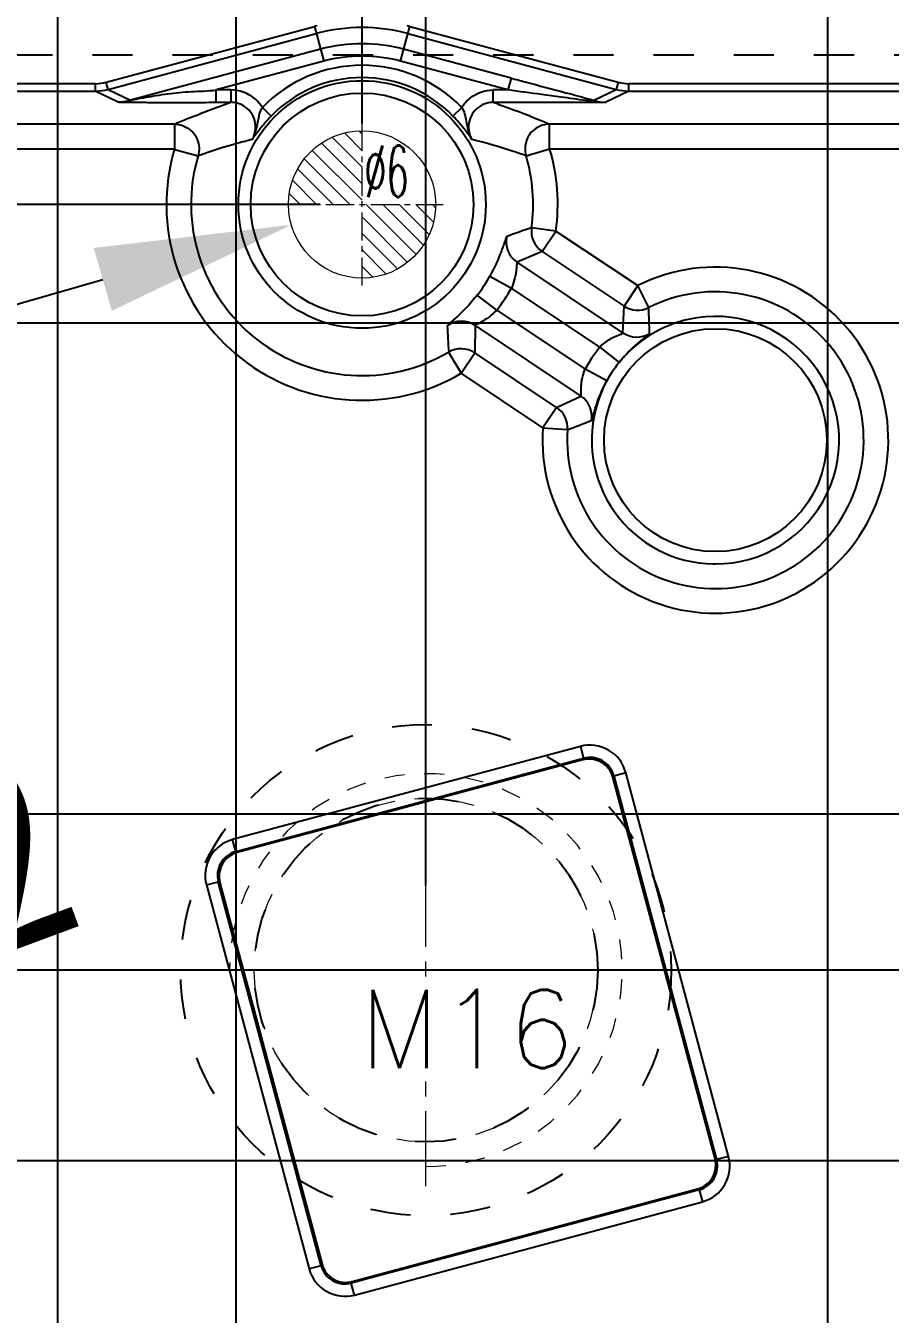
# Model space of a CAD drawing. Header units: millimetres. Extents: x -1265 to 1982, y -12197 to 1934.
# Drawn here: x -87.2 to -52, y -3891.1 to -3838.6 of the extents above; entities that cross this region are included whole.
import ezdxf
from ezdxf.enums import TextEntityAlignment as Align

# ---------------------------------------------------------------- set-up
doc = ezdxf.new("R2010")
doc.units = ezdxf.units.MM
doc.header["$LTSCALE"] = 16.335
doc.header["$PDMODE"] = 3
doc.header["$PDSIZE"] = 0.3125
doc.linetypes.add('CENTER', pattern=[0.6, 0.375, -0.075, 0.075, -0.075])
doc.linetypes.add('HIDDEN', pattern=[0.2, 0.1, -0.1])
doc.layers.get('0').update_dxf_attribs({"linetype": 'CONTINUOUS'})
doc.layers.get('Defpoints').update_dxf_attribs({"linetype": 'CONTINUOUS'})
doc.layers.add('DEFAULT_2', color=8, linetype='HIDDEN')
doc.layers.add('DIM', color=3, linetype='CONTINUOUS')
doc.layers.add('epin', color=13, linetype='CONTINUOUS', lineweight=9)
doc.layers.add('screw', color=33, linetype='CONTINUOUS', lineweight=13)
doc.styles.get("Standard").update_dxf_attribs({"font": 'txt', "width": 0.8})
doc.styles.add('TXT', font='txt.shx', dxfattribs={"bigfont": 'gbcbig.shx'})
doc.styles.add('TXT05', font='txt.shx', dxfattribs={"width": 0.5, "bigfont": 'gbcbig.shx'})
doc.dimstyles.new('11', dxfattribs={"dimtxt": 8, "dimasz": 8, "dimexe": 0, "dimexo": 0, "dimgap": 0, "dimtad": 0, "dimdsep": 46, "dimtxsty": 'Standard', "dimcen": 0, "dimclrd": 4, "dimclre": 4, "dimclrt": 6, "dimazin": 0, "dimtp": 0.01, "dimtm": 0.01, "dimtfac": 1, "dimtofl": 0, "dimtmove": 0, "dimatfit": 3, "dimfxl": 0, "dimtolj": 1, "dimarcsym": 0})

# ---------------------------------------------------------------- blocks, each defined once
blk = doc.blocks.new('screw_m16_g')
at = {"layer": 'screw', "color": 1, "linetype": 'CENTER', "ltscale": 0.4975818794000612}
for p, q in [((0, -8.799999999999955), (0, 8.799999999999955)), ((-8.800000000000182, 0), (8.800000000000182, 0))]:
    blk.add_line(p, q, dxfattribs=at)
at = {"layer": 'screw', "color": 33, "linetype": 'HIDDEN', "ltscale": 0.4975818794000612}
blk.add_circle((0, 0), 7, dxfattribs=at)
at = {"layer": 'screw', "color": 92, "linetype": 'HIDDEN', "ltscale": 0.4975818794000612}
blk.add_arc((0, 0), 8, 270, 180, dxfattribs=at)
at = {"layer": 'screw', "color": 6, "style": 'TXT'}
blk.add_text('M16', height=3.2, dxfattribs=at).set_placement((-2.7199999999998, -4))
blk = doc.blocks.new('*D666')
at = {"color": 4, "lineweight": -2}
blk.add_line((-101.2459902159976, -3877.026419985094), (-108.7485627534725, -3879.803361705751), dxfattribs=at)
at = {"color": 4}
blk.add_solid([(-109.2113863735822, -3878.552932949505), (-108.285739133363, -3881.053790461997), (-116.2511352909471, -3882.580303426409)], dxfattribs=at)
at = {"layer": 'Defpoints', "color": 0}
for p in [(-116.2511352909471, -3882.580303426409), (-127.5049940971592, -3886.745716007396)]:
    blk.add_point(p, dxfattribs=at)
at = {"color": 6, "insert": (-94.2435891810212, -3874.43460771248), "char_height": 8, "attachment_point": 5, "rotation": 20.311122687241348}
blk.add_mtext('\\A1;∅12', dxfattribs=at)
blk = doc.blocks.new('epin_ejp_6')
at = {"layer": 'epin'}
h = blk.add_hatch(dxfattribs=at)
h.set_pattern_fill('_ANSI31', color=123, scale=0.15, angle=90, style=0)
h.set_pattern_definition([(135, (-2898.027230292551, 822.1721673817476), (-0.3367596045400932, -0.3367596045400932), [])])
h.paths.add_polyline_path([(0, 3, 0.4142135623730951), (-3, 0), (0, 1.13686837721616e-13)])
h.paths.add_polyline_path([(3, 0), (0, 1.13686837721616e-13), (0, -3, 0.4142135623730951)])
at = {"layer": 'epin', "color": 1, "linetype": 'CENTER', "ltscale": 0.1865932047750229}
for p, q in [((0, -3.299999999999955), (0, 3.299999999999955)), ((-3.300000000000182, 0), (3.300000000000182, 0))]:
    blk.add_line(p, q, dxfattribs=at)
at = {"layer": 'epin'}
blk.add_circle((0, 0), 3, dxfattribs=at)
at = {"layer": 'epin', "color": 6, "style": 'TXT05', "width": 0.5}
blk.add_text('%%c6', height=2.1, dxfattribs=at).set_placement((0.9949999999998909, 1.349999999999909), align=Align.MIDDLE)
blk = doc.blocks.new('09')
at = {"layer": 'epin'}
blk.add_blockref('epin_ejp_6', (-142.6032263449879, 2231.822773152597), dxfattribs=at)
blk = doc.blocks.new('*D675')
at = {"color": 4, "lineweight": -2}
blk.add_line((-91.78594872944291, -3851.184407972792), (-84.09977704738412, -3848.965677508333), dxfattribs=at)
at = {"color": 4}
blk.add_solid([(-84.46956545812736, -3847.684648894657), (-83.729988636641, -3850.24670612201), (-76.41360536532534, -3846.746947043874)], dxfattribs=at)
at = {"layer": 'Defpoints', "color": 0}
for p in [(-70.6489766037812, -3845.08289919553), (-76.41360536532534, -3846.746947043874)]:
    blk.add_point(p, dxfattribs=at)
at = {"color": 6, "insert": (-96.91006318414861, -3852.663561615764), "char_height": 8, "attachment_point": 5, "rotation": 16.101589554760974}
blk.add_mtext('\\A1;∅6', dxfattribs=at)
blk = doc.blocks.new('*D801')
at = {"layer": 'Defpoints', "color": 0}
for p in [(-140.2035707275354, -3884.866517514502), (16.34467641374681, -3884.866517514502), (69.32443530597135, -4030.591517514473)]:
    blk.add_point(p, dxfattribs=at)
at = {"layer": 'DIM', "color": 4, "lineweight": -2}
blk.add_line((16.34467641374681, -3884.866517514502), (-140.2035707275354, -3884.866517514502), dxfattribs=at)
at = {"layer": 'DIM', "color": 6, "insert": (-147.6702373942021, -3884.866517514502), "char_height": 4, "attachment_point": 5}
blk.add_mtext('\\A1;145.73', dxfattribs=at)
blk = doc.blocks.new('*D802')
at = {"layer": 'Defpoints', "color": 0}
for p in [(-140.2035707275354, -3879.866517514502), (-121.8780646940532, -3884.663009716902), (69.32443530597135, -4030.591517514473)]:
    blk.add_point(p, dxfattribs=at)
at = {"layer": 'DIM', "color": 4, "lineweight": -2}
for p, q in [((-136.2035707275354, -3879.866517514502), (-140.2035707275354, -3879.866517514502)), ((-132.2035707275354, -3884.663009716902), (-136.2035707275354, -3879.866517514502)), ((-121.8780646940532, -3884.663009716902), (-132.2035707275354, -3884.663009716902))]:
    blk.add_line(p, q, dxfattribs=at)
at = {"layer": 'DIM', "color": 6, "insert": (-147.6702373942021, -3879.866517514502), "char_height": 4, "attachment_point": 5}
blk.add_mtext('\\A1;145.93', dxfattribs=at)
blk = doc.blocks.new('*D803')
at = {"layer": 'Defpoints', "color": 0}
for p in [(-140.2035707275354, -3874.866517514502), (65.38143289409345, -3877.099017514503), (69.32443530597135, -4030.591517514473)]:
    blk.add_point(p, dxfattribs=at)
at = {"layer": 'DIM', "color": 4, "lineweight": -2}
for p, q in [((-136.2035707275354, -3874.866517514502), (-140.2035707275354, -3874.866517514502)), ((-132.2035707275354, -3877.099017514503), (-136.2035707275354, -3874.866517514502)), ((65.38143289409345, -3877.099017514503), (-132.2035707275354, -3877.099017514503))]:
    blk.add_line(p, q, dxfattribs=at)
at = {"layer": 'DIM', "color": 6, "insert": (-147.6702373942021, -3874.866517514502), "char_height": 4, "attachment_point": 5}
blk.add_mtext('\\A1;153.49', dxfattribs=at)
blk = doc.blocks.new('*D804')
at = {"layer": 'Defpoints', "color": 0}
for p in [(-140.2035707275354, -3869.866517514502), (-49.92806463956532, -3870.746517514542), (69.32443530597135, -4030.591517514473)]:
    blk.add_point(p, dxfattribs=at)
at = {"layer": 'DIM', "color": 4, "lineweight": -2}
for p, q in [((-136.2035707275354, -3869.866517514502), (-140.2035707275354, -3869.866517514502)), ((-132.2035707275354, -3870.746517514542), (-136.2035707275354, -3869.866517514502)), ((-49.92806463956532, -3870.746517514542), (-132.2035707275354, -3870.746517514542))]:
    blk.add_line(p, q, dxfattribs=at)
at = {"layer": 'DIM', "color": 6, "insert": (-147.6702373942021, -3869.866517514502), "char_height": 4, "attachment_point": 5}
blk.add_mtext('\\A1;159.85', dxfattribs=at)
blk = doc.blocks.new('*D805')
at = {"layer": 'Defpoints', "color": 0}
for p in [(-140.2035707275354, -3864.866517514502), (-110.9280646395653, -3869.099036059859), (69.32443530597135, -4030.591517514473)]:
    blk.add_point(p, dxfattribs=at)
at = {"layer": 'DIM', "color": 4, "lineweight": -2}
for p, q in [((-136.2035707275354, -3864.866517514502), (-140.2035707275354, -3864.866517514502)), ((-132.2035707275354, -3869.099036059859), (-136.2035707275354, -3864.866517514502)), ((-110.9280646395653, -3869.099036059859), (-132.2035707275354, -3869.099036059859))]:
    blk.add_line(p, q, dxfattribs=at)
at = {"layer": 'DIM', "color": 6, "insert": (-147.1369040608687, -3864.866517514502), "char_height": 4, "attachment_point": 5}
blk.add_mtext('\\A1;161.49', dxfattribs=at)
blk = doc.blocks.new('*D806')
at = {"layer": 'Defpoints', "color": 0}
for p in [(-140.2035707275354, -3850.746517514542), (21.12443530596164, -3850.746517514542), (69.32443530597135, -4030.591517514473)]:
    blk.add_point(p, dxfattribs=at)
at = {"layer": 'DIM', "color": 4, "lineweight": -2}
blk.add_line((21.12443530596164, -3850.746517514542), (-140.2035707275354, -3850.746517514542), dxfattribs=at)
at = {"layer": 'DIM', "color": 6, "insert": (-147.6702373942021, -3850.746517514542), "char_height": 4, "attachment_point": 5}
blk.add_mtext('\\A1;179.85', dxfattribs=at)
blk = doc.blocks.new('*D807')
at = {"layer": 'Defpoints', "color": 0}
for p in [(-140.2035707275354, -3845.746517514542), (-75.25234530803573, -3845.914923119702), (69.32443530597135, -4030.591517514473)]:
    blk.add_point(p, dxfattribs=at)
at = {"layer": 'DIM', "color": 4, "lineweight": -2}
for p, q in [((-136.2035707275354, -3845.746517514542), (-140.2035707275354, -3845.746517514542)), ((-132.2035707275354, -3845.914923119702), (-136.2035707275354, -3845.746517514542)), ((-75.25234530803573, -3845.914923119702), (-132.2035707275354, -3845.914923119702))]:
    blk.add_line(p, q, dxfattribs=at)
at = {"layer": 'DIM', "color": 6, "insert": (-147.6702373942021, -3845.746517514542), "char_height": 4, "attachment_point": 5}
blk.add_mtext('\\A1;184.68', dxfattribs=at)
blk = doc.blocks.new('*D816')
at = {"layer": 'Defpoints', "color": 0}
for p in [(-54.5430646940532, -3828.483715444941), (-54.5430646940532, -3927.614497804258), (69.32443530597135, -4030.591517514473)]:
    blk.add_point(p, dxfattribs=at)
at = {"layer": 'DIM', "color": 4, "lineweight": -2}
blk.add_line((-54.5430646940532, -3927.614497804258), (-54.5430646940532, -3828.483715444941), dxfattribs=at)
at = {"layer": 'DIM', "color": 6, "insert": (-54.54306469405258, -3821.017048778275), "char_height": 4, "attachment_point": 5, "rotation": 90}
blk.add_mtext('\\A1;123.87', dxfattribs=at)
blk = doc.blocks.new('*D817')
at = {"layer": 'Defpoints', "color": 0}
for p in [(-70.9280646940532, -3828.483715444941), (-70.9280646940532, -3873.646259061453), (69.32443530597135, -4030.591517514473)]:
    blk.add_point(p, dxfattribs=at)
at = {"layer": 'DIM', "color": 4, "lineweight": -2}
blk.add_line((-70.9280646940532, -3873.646259061453), (-70.9280646940532, -3828.483715444941), dxfattribs=at)
at = {"layer": 'DIM', "color": 6, "insert": (-70.92806469405258, -3821.283715444942), "char_height": 4, "attachment_point": 5, "rotation": 90}
blk.add_mtext('\\A1;140.25', dxfattribs=at)
blk = doc.blocks.new('*D818')
at = {"layer": 'Defpoints', "color": 0}
for p in [(-75.9280646940532, -3828.483715444941), (-73.53129098455321, -3842.614923119702), (69.32443530597135, -4030.591517514473)]:
    blk.add_point(p, dxfattribs=at)
at = {"layer": 'DIM', "color": 4, "lineweight": -2}
for p, q in [((-75.9280646940532, -3832.483715444941), (-75.9280646940532, -3828.483715444941)), ((-73.53129098455321, -3836.483715444941), (-75.9280646940532, -3832.483715444941)), ((-73.53129098455321, -3842.614923119702), (-73.53129098455321, -3836.483715444941))]:
    blk.add_line(p, q, dxfattribs=at)
at = {"layer": 'DIM', "color": 6, "insert": (-75.92806469405258, -3821.017048778275), "char_height": 4, "attachment_point": 5, "rotation": 90}
blk.add_mtext('\\A1;142.86', dxfattribs=at)
blk = doc.blocks.new('*D819')
at = {"layer": 'Defpoints', "color": 0}
for p in [(-80.9280646940532, -3828.483715444941), (-78.66306469405322, -4026.320267514502), (69.32443530597135, -4030.591517514473)]:
    blk.add_point(p, dxfattribs=at)
at = {"layer": 'DIM', "color": 4, "lineweight": -2}
for p, q in [((-80.9280646940532, -3832.483715444941), (-80.9280646940532, -3828.483715444941)), ((-78.66306469405318, -3836.483715444941), (-80.9280646940532, -3832.483715444941)), ((-78.66306469405322, -4026.320267514502), (-78.66306469405318, -3836.483715444941))]:
    blk.add_line(p, q, dxfattribs=at)
at = {"layer": 'DIM', "color": 6, "insert": (-80.92806469405258, -3821.017048778275), "char_height": 4, "attachment_point": 5, "rotation": 90}
blk.add_mtext('\\A1;147.99', dxfattribs=at)
blk = doc.blocks.new('*D820')
at = {"layer": 'Defpoints', "color": 0}
for p in [(-97.58009372802917, -3828.799823757268), (-93.92806463956532, -4010.108108161006), (69.32443530597135, -4030.591517514473)]:
    blk.add_point(p, dxfattribs=at)
at = {"layer": 'DIM', "color": 4, "lineweight": -2}
for p, q in [((-97.58009372802917, -3832.799823757268), (-97.58009372802917, -3828.799823757268)), ((-93.92806463956528, -3836.799823757268), (-97.58009372802917, -3832.799823757268)), ((-93.92806463956532, -4010.108108161006), (-93.92806463956528, -3836.799823757268))]:
    blk.add_line(p, q, dxfattribs=at)
at = {"layer": 'DIM', "color": 6, "insert": (-97.58009372802854, -3821.333157090602), "char_height": 4, "attachment_point": 5, "rotation": 90}
blk.add_mtext('\\A1;163.25', dxfattribs=at)
blk = doc.blocks.new('*D821')
at = {"layer": 'Defpoints', "color": 0}
for p in [(-85.9280646940532, -3828.483715444941), (-85.9280646940532, -3989.493549696701), (69.32443530597135, -4030.591517514473)]:
    blk.add_point(p, dxfattribs=at)
at = {"layer": 'DIM', "color": 4, "lineweight": -2}
blk.add_line((-85.9280646940532, -3989.493549696701), (-85.9280646940532, -3828.483715444941), dxfattribs=at)
at = {"layer": 'DIM', "color": 6, "insert": (-85.92806469405258, -3821.017048778275), "char_height": 4, "attachment_point": 5, "rotation": 90}
blk.add_mtext('\\A1;155.25', dxfattribs=at)
blk = doc.blocks.new('*D822')
at = {"layer": 'Defpoints', "color": 0}
for p in [(-115.7400048813579, -3828.471217531514), (-112.8330646940532, -4023.099036059859), (69.32443530597135, -4030.591517514473)]:
    blk.add_point(p, dxfattribs=at)
at = {"layer": 'DIM', "color": 4, "lineweight": -2}
for p, q in [((-115.7400048813579, -3832.471217531514), (-115.7400048813579, -3828.471217531514)), ((-112.8330646940532, -3836.471217531514), (-115.7400048813579, -3832.471217531514)), ((-112.8330646940532, -4023.099036059859), (-112.8330646940532, -3836.471217531514))]:
    blk.add_line(p, q, dxfattribs=at)
at = {"layer": 'DIM', "color": 6, "insert": (-115.7400048813573, -3821.537884198181), "char_height": 4, "attachment_point": 5, "rotation": 90}
blk.add_mtext('\\A1;182.16', dxfattribs=at)
blk = doc.blocks.new('*D823')
at = {"layer": 'Defpoints', "color": 0}
for p in [(-104.7930646940532, -3828.483715444941), (-104.7930646940532, -3942.687765781309), (69.32443530597135, -4030.591517514473)]:
    blk.add_point(p, dxfattribs=at)
at = {"layer": 'DIM', "color": 4, "lineweight": -2}
blk.add_line((-104.7930646940532, -3942.687765781309), (-104.7930646940532, -3828.483715444941), dxfattribs=at)
at = {"layer": 'DIM', "color": 6, "insert": (-104.7930646940526, -3821.550382111608), "char_height": 4, "attachment_point": 5, "rotation": 90}
blk.add_mtext('\\A1;174.12', dxfattribs=at)
blk = doc.blocks.new('*D824')
at = {"layer": 'Defpoints', "color": 0}
for p in [(-132.6501339203824, -3828.316640828249), (-124.9280646395653, -3937.510286059859), (69.32443530597135, -4030.591517514473)]:
    blk.add_point(p, dxfattribs=at)
at = {"layer": 'DIM', "color": 4, "lineweight": -2}
for p, q in [((-132.6501339203824, -3832.316640828249), (-132.6501339203824, -3828.316640828249)), ((-124.9280646395653, -3836.316640828249), (-132.6501339203824, -3832.316640828249)), ((-124.9280646395653, -3937.510286059859), (-124.9280646395653, -3836.316640828249))]:
    blk.add_line(p, q, dxfattribs=at)
at = {"layer": 'DIM', "color": 6, "insert": (-132.6501339203817, -3820.849974161582), "char_height": 4, "attachment_point": 5, "rotation": 90}
blk.add_mtext('\\A1;194.25', dxfattribs=at)
blk = doc.blocks.new('*D825')
at = {"layer": 'Defpoints', "color": 0}
for p in [(-91.92806463956532, -3828.483715444941), (-91.92806463956532, -3927.305462103951), (69.32443530597135, -4030.591517514473)]:
    blk.add_point(p, dxfattribs=at)
at = {"layer": 'DIM', "color": 4, "lineweight": -2}
blk.add_line((-91.92806463956532, -3927.305462103951), (-91.92806463956532, -3828.483715444941), dxfattribs=at)
at = {"layer": 'DIM', "color": 6, "insert": (-91.9280646395647, -3821.550382111608), "char_height": 4, "attachment_point": 5, "rotation": 90}
blk.add_mtext('\\A1;161.25', dxfattribs=at)
blk = doc.blocks.new('*D826')
at = {"layer": 'Defpoints', "color": 0}
for p in [(-121.8780646940384, -3828.483715444941), (-121.8780646940384, -3898.950509716937), (69.32443530597135, -4030.591517514473)]:
    blk.add_point(p, dxfattribs=at)
at = {"layer": 'DIM', "color": 4, "lineweight": -2}
blk.add_line((-121.8780646940384, -3898.950509716937), (-121.8780646940384, -3828.483715444941), dxfattribs=at)
at = {"layer": 'DIM', "color": 6, "insert": (-121.8780646940378, -3823.150382111608), "char_height": 4, "attachment_point": 5, "rotation": 90}
blk.add_mtext('\\A1;191.2', dxfattribs=at)
blk = doc.blocks.new('*D827')
at = {"layer": 'Defpoints', "color": 0}
for p in [(-126.8780646940384, -3828.483715444941), (-122.9280646395653, -3987.699036059859), (69.32443530597135, -4030.591517514473)]:
    blk.add_point(p, dxfattribs=at)
at = {"layer": 'DIM', "color": 4, "lineweight": -2}
for p, q in [((-126.8780646940384, -3832.483715444941), (-126.8780646940384, -3828.483715444941)), ((-122.9280646395653, -3836.483715444941), (-126.8780646940384, -3832.483715444941)), ((-122.9280646395653, -3987.699036059859), (-122.9280646395653, -3836.483715444941))]:
    blk.add_line(p, q, dxfattribs=at)
at = {"layer": 'DIM', "color": 6, "insert": (-126.8780646940378, -3821.017048778275), "char_height": 4, "attachment_point": 5, "rotation": 90}
blk.add_mtext('\\A1;192.25', dxfattribs=at)
blk = doc.blocks.new('*D828')
at = {"layer": 'Defpoints', "color": 0}
for p in [(-110.9280646395653, -3828.483715444941), (-110.9280646395653, -3864.699036059859), (69.32443530597135, -4030.591517514473)]:
    blk.add_point(p, dxfattribs=at)
at = {"layer": 'DIM', "color": 4, "lineweight": -2}
blk.add_line((-110.9280646395653, -3864.699036059859), (-110.9280646395653, -3828.483715444941), dxfattribs=at)
at = {"layer": 'DIM', "color": 6, "insert": (-110.9280646395647, -3821.283715444942), "char_height": 4, "attachment_point": 5, "rotation": 90}
blk.add_mtext('\\A1;180.25', dxfattribs=at)

msp = doc.modelspace()

# ---------------------------------------------------------------- linework, layer by layer
at = {"color": 7, "linetype": 'Continuous'}
for p, q in [((-83.9620696576532, -3840.937180072202), (-75.4744564272532, -3838.662930961402)), ((-75.4744564269532, -3838.662930961302), (-75.0953308952532, -3840.077846707902)), ((-71.9672510738532, -3840.077846707902), (-71.58812554225321, -3838.662930961302)), ((-71.5881255428532, -3838.662930961102), (-63.1005057085532, -3840.937181841402)), ((-83.88405986145321, -3841.228306217502), (-75.3964492250532, -3838.954057801802)), ((-71.6661327440532, -3838.954057801802), (-63.17852210765321, -3841.228306217502)), ((-75.2253428982532, -3839.592635307002), (-82.9743903799532, -3841.668986321802)), ((-67.4542515268532, -3840.767053279802), (-71.8372390708532, -3839.592635307002)), ((-75.0953308952532, -3840.077846707902), (-79.4783183515532, -3841.252264657202)), ((-67.5842635861532, -3841.252264665602), (-71.9672510737532, -3840.077846707902)), ((-67.4542515080532, -3840.767053285002), (-67.5842635110532, -3841.252264685802)), ((-94.04373494225321, -3841.296894298102), (-84.40464495385321, -3841.296894298102)), ((-84.40465413935321, -3840.995440218002), (-94.0437328719532, -3840.995440218002)), ((-84.40464495385321, -3840.995440218002), (-84.40464495385321, -3841.296894298102)), ((-83.4944383920532, -3841.737834585502), (-84.40464495385321, -3841.296894298102)), ((-83.88405986145321, -3841.228306217502), (-83.9620670632532, -3840.937179377002)), ((-83.88405986145321, -3841.228306217502), (-82.9743903799532, -3841.668986321802)), ((-79.47831843345321, -3841.754688147502), (-79.47831843345321, -3841.252264657202)), ((-78.8745571435532, -3841.252264657202), (-79.4783183515532, -3841.252264657202)), ((-78.8742932351532, -3841.252264657202), (-78.8742932351532, -3841.754688147502)), ((-68.1882888337532, -3841.754688147202), (-68.1882888337532, -3841.252264680702)), ((-67.5842635861532, -3841.252264665602), (-68.18799792675321, -3841.252264665602)), ((-64.1091980291532, -3841.679162677502), (-63.17852210765321, -3841.228306217502)), ((-62.6579370152532, -3841.296894298102), (-63.60293337265321, -3841.754688147202)), ((-63.1005149058532, -3840.937179377002), (-63.17852210765321, -3841.228306217502)), ((-62.6579370152532, -3841.296894298102), (-62.6579370152532, -3840.995440218002)), ((-62.6579370152532, -3841.296894298102), (-37.17689136825319, -3841.296894298102)), ((-37.1771146157532, -3840.995440218002), (-62.6579346729532, -3840.995440218002)), ((-79.4783185972532, -3841.754688147702), (-78.8775961278532, -3841.754688147702)), ((-68.18505240015321, -3841.754688147202), (-63.60293337265321, -3841.754688147202)), ((-64.2392096578532, -3841.708319207202), (-64.4144034573532, -3841.683578154602)), ((-77.2340493964532, -3842.312552635402), (-77.5940000059532, -3841.962360884502)), ((-69.46858200935321, -3841.962360837002), (-69.82853261475321, -3842.312552592202)), ((-81.1732981666532, -3842.639281330502), (-93.48770002755319, -3842.639281330502)), ((-81.17605799795321, -3842.639281330502), (-81.17605799795321, -3843.644128264002)), ((-39.19072756335321, -3842.639281330302), (-65.8895605509532, -3842.639281330302)), ((-65.88652405705321, -3843.644128264002), (-65.88652405705321, -3842.639281330302)), ((-93.4877000154532, -3843.644128262402), (-81.1760579074532, -3843.644128262402)), ((-81.21783715935321, -3843.661652780402), (-80.2132479205532, -3843.930120529602)), ((-66.8493341325532, -3843.930120523202), (-65.8865240607532, -3843.644128263902)), ((-65.8865240606532, -3843.644128263902), (-39.1907275635532, -3843.644128263902)), ((-65.6300353516532, -3846.996185977402), (-66.6251484518532, -3846.860007778802)), ((-66.18715233005321, -3847.831898446002), (-65.63003521875319, -3846.996185972402)), ((-65.6300353079532, -3846.996185941202), (-62.2970518473532, -3849.218077033002)), ((-66.1871522722532, -3847.831898484502), (-67.2117402873532, -3848.269552602002)), ((-66.1871522722532, -3847.831898484502), (-62.85416897645321, -3850.053789487102)), ((-62.8979764735532, -3851.145268486102), (-67.2117402873532, -3848.269552602002)), ((-68.32141757525321, -3848.830671045402), (-67.4449554798532, -3849.321190168602)), ((-62.29705186625321, -3849.218077012902), (-62.8541689775532, -3850.053789486402)), ((-61.84581130755321, -3850.115393449402), (-62.29705187545321, -3849.218077022602)), ((-68.04597106295321, -3850.222753251202), (-68.8358839734532, -3849.602404632402)), ((-63.84213591195319, -3851.722964106202), (-67.4449554837532, -3849.321190175702)), ((-68.04597106295321, -3850.222753251202), (-64.4431514911532, -3852.624527181802)), ((-62.8979764735532, -3851.145268486102), (-62.85416897645321, -3850.053789487102)), ((-68.9269900895532, -3850.842540625302), (-68.9368609787532, -3851.956643032802)), ((-68.9269900895532, -3850.842540625302), (-64.61322627575319, -3853.718256509402)), ((-63.84213591195319, -3851.722964106202), (-63.05920983495321, -3852.353084537402)), ((-70.0024521101532, -3851.926186348502), (-69.4939780656532, -3852.792355484302)), ((-69.4939780874532, -3852.792355508402), (-68.9368609760532, -3851.956643034602)), ((-65.6038775909532, -3854.178534096702), (-68.9368609787532, -3851.956643032802)), ((-66.1609946900532, -3855.014246570802), (-69.49397813655321, -3852.792355456102)), ((-63.5603569244532, -3853.104838282102), (-64.4431514961532, -3852.624527190902)), ((-65.6038775909532, -3854.178534096702), (-64.61322627575319, -3853.718256509402)), ((-65.6038775861532, -3854.178534100002), (-66.16099469765321, -3855.014246573702)), ((-66.1609946861532, -3855.014246572102), (-65.15914564545321, -3855.085613890702)), ((-64.6312399956532, -3867.986348464802), (-78.8112592281532, -3871.785873166802)), ((-64.6312412550532, -3867.986348802202), (-64.50126391185321, -3868.471430851002)), ((-78.6812823903532, -3872.270955350902), (-64.50126391185321, -3868.471430851002)), ((-64.5389603410532, -3868.536665693602), (-78.6160197726532, -3872.308602400102)), ((-64.53892121265321, -3868.536655209102), (-64.50126391185321, -3868.471430851002)), ((-63.30880242875321, -3869.246864620102), (-63.27114512805321, -3869.181640262002)), ((-63.2711451279532, -3869.181640262102), (-62.78606307925321, -3869.051662918902)), ((-63.27114512805321, -3869.181640262002), (-59.08145091755321, -3884.817791923602)), ((-58.59636853135321, -3884.687815839802), (-62.78606294385321, -3869.051663424202)), ((-59.1466857601532, -3884.780095494402), (-63.30879194015321, -3869.246903764302)), ((-78.6812823901532, -3872.270955350902), (-78.81125973345321, -3871.785873302202)), ((-78.6160580322532, -3872.308612651702), (-78.6812823903532, -3872.270955350902)), ((-79.8765741875532, -3873.631050218602), (-75.6868797750532, -3889.267202634202)), ((-79.8765738500532, -3873.631051478002), (-79.39149180135321, -3873.501074134802)), ((-75.2017975909532, -3889.137225796402), (-79.39149180135321, -3873.501074134802)), ((-79.3262674432532, -3873.538731435502), (-79.39149180135321, -3873.501074134802)), ((-79.3262571956532, -3873.538769679802), (-75.1641505417532, -3889.071963178602)), ((-59.14667527575321, -3884.780134622802), (-59.08145091755321, -3884.817791923602)), ((-58.5963688688532, -3884.687814580402), (-59.08145091755321, -3884.817791923602)), ((-73.9339832620532, -3889.782200601702), (-59.85692383085321, -3886.010263895302)), ((-59.8568846867532, -3886.010253406702), (-59.79166032855321, -3886.047910707502)), ((-59.79166032855321, -3886.047910707502), (-73.97167880705321, -3889.847435207402)), ((-73.8417027232532, -3890.332517593602), (-59.66168349075321, -3886.532992891602)), ((-59.79166032875321, -3886.047910707502), (-59.6616829855532, -3886.532992756202)), ((-75.2017975909532, -3889.137225796202), (-75.6868796396532, -3889.267203139502)), ((-75.16414029015321, -3889.072001438302), (-75.2017975909532, -3889.137225796402)), ((-73.9340215063532, -3889.782210849302), (-73.97167880705321, -3889.847435207402)), ((-73.8417014638532, -3890.332517256102), (-73.97167880705321, -3889.847435207402))]:
    msp.add_line(p, q, dxfattribs=at)
for centre, radius in [((-73.53129098455321, -3845.914923119702), 5.0419352812), ((-73.53129098455321, -3845.914923119702), 4.5397413907), ((-59.1304320310532, -3855.515072925202), 4.5397413907)]:
    msp.add_circle(centre, radius, dxfattribs=at)
for centre, radius, start, end in [((-73.53129098455321, -3845.914923119702), 7.507814742100001, 104.2003275703989, 105.0000000026944), ((-73.53129098455321, -3845.914923119702), 7.2064180586, 75.00000000000082, 104.9999999999992), ((-73.53129098455321, -3845.914923119702), 7.507814742100001, 75.00000000480273, 75.79967271299871), ((-73.53129098455321, -3845.914923119702), 6.5453139782, 75.00000000000082, 104.9999999999992), ((-73.53129098455321, -3845.914923119702), 5.668187789400001, 44.21307120419394, 135.7868826762165), ((-73.53129098455321, -3845.914923119702), 6.0429861724, 74.99999999929412, 105.000000000107), ((-73.53129098455321, -3845.914923119702), 5.1659938988, 44.21268468858647, 135.7873157069153), ((-84.40461772475321, -3839.285484329502), 1.7099554982, 269.9987798504006, 284.9992726416011), ((-84.40594352055321, -3839.277117754902), 2.0197769606, 270.0368369301001, 284.9743607106931), ((-129.2826727112532, -4075.057167374402), 242.3080025201, 74.44004817270027, 74.66391672880098), ((-62.6566339383532, -3839.277083519902), 2.0198111986, 255.0257666187983, 269.9630357496002), ((-62.65795520085319, -3839.285415561602), 1.7100245907, 255.0012600365049, 270.0006878023996), ((-83.4963367537532, -3839.724969759202), 2.0128657215, 270.0540364566003, 285.0288340270009), ((-99.52981320835319, -4092.185217286302), 252.9509104655, 82.0202546912034, 82.25179666769779), ((-77.6656455588532, -3889.341597900302), 49.552850584, 74.12285676999478, 74.33335031979838), ((-63.5848142620532, -3837.094115506502), 4.6603767236, 261.9280273735012, 267.1315798237003), ((-63.57616646195319, -3839.841524898802), 1.913350488, 253.8787315640984, 269.1984302971007), ((-63.5759372266532, -3836.956216997902), 4.798547088999999, 267.1081156878987, 269.6776573261994), ((-72.57095398665321, -3846.848439362702), 6.5052845598, 135.7922676834137, 139.4966721337838), ((-71.9367460554532, -3847.368388706502), 7.3254964549, 141.3268442786032, 144.4937462417893), ((-72.36532773015321, -3847.025245248002), 6.7764703387, 139.4891899739105, 141.3275991051053), ((-74.5748045240532, -3846.934174517802), 6.6241596764, 36.65371710128196, 40.22889513859959), ((-75.8068454352532, -3847.847224763202), 8.1576453323, 34.13193189978842, 36.63265727781666), ((-72.7567385008532, -3846.790415987402), 6.322300645199999, 144.4416824645217, 146.1677870668933), ((-73.53129098455321, -3845.914923119702), 7.974896275, 163.4565206612196, 300.4145453828987), ((-73.53129098455321, -3845.914923119702), 6.9705084939, 163.454592098478, 300.4145454856049), ((-73.53129098455321, -3845.914923119702), 6.9705084939, 352.2076485120235, 16.54293016501819), ((-73.53129098455321, -3845.914923119702), 7.974896275, 352.2076488649949, 16.54347932611154), ((61.1379768723468, -4210.419611985602), 385.3549026633, 109.3624114744065, 109.5219044006028), ((-65.6262483802532, -3846.997401288502), 1.006600684, 172.1684720328871, 236.0931826433096), ((-66.6531011890532, -3847.433227625102), 1.0057421303, 167.5972944552884, 236.2582050360945), ((-59.1304320310532, -3855.515072925202), 7.0483784189, 175.9253836541101, 116.696810638806), ((-73.53129098455321, -3845.914923119702), 5.9702903537, 321.8561063560794, 330.766087944701), ((-73.53129098455321, -3845.914923119702), 6.9746781348, 321.8561063560794, 330.7660879448852), ((-59.1304320310532, -3855.515072925202), 6.043990637699999, 175.9253836592822, 116.6968106964962), ((-62.2997807053532, -3849.214968806202), 1.0066594788, 236.5386867910022, 296.755925356792), ((-408.8597115548532, -3861.438906592802), 347.197871804, 1.695852294594037, 1.869231499218006), ((-69.48408714215321, -3851.679893587002), 1.0057421298, 56.36398487271227, 125.0249020652876), ((317.0944390006468, -3829.865702402202), 387.7241888857, 183.1034324349012, 183.261963616486), ((-59.1304320310532, -3855.515072925202), 5.0419352812, 270, 102.769009979799), ((-62.34083141145321, -3850.307964943302), 1.0057275731, 236.360179768997, 301.6146493828867), ((-69.49136036965321, -3852.795405620002), 1.0065924251, 56.53157826930306, 120.4550099813994), ((-59.1304320310532, -3855.515072925202), 6.0481602787, 141.1719330111083, 151.4502612897026), ((-59.1304320310532, -3855.515072925202), 5.0431602787, 128.335718181584, 151.4502612897026), ((-58.96112759705321, -3855.576078324902), 5.2202960128, 151.1505772220032, 161.9246115789948), ((-65.1718012903532, -3854.554606797602), 1.0057275761, 351.0075484337041, 56.26204021539908), ((-59.13169783215321, -3855.516823392702), 5.039995519, 161.9633579287955, 269.0466506985001), ((-66.16420098595322, -3855.013401832502), 1.0064751192, 355.8904694738232, 56.13240794048966), ((-183.5531186753532, -3542.845034345102), 333.932602366, 290.7653171085981, 290.9454813286015), ((-59.1303945950532, -3855.600858690602), 4.956149516, 269.0154226350006, 269.9995672201995), ((-64.2411437234532, -3869.441216753402), 1.5063239597, 14.98771423989874, 105.0080045771064), ((-64.27864473115321, -3869.506261941102), 1.0039328165, 14.97171476441059, 105.0282843089042), ((-64.2405200495532, -3869.440228081702), 1.0032722984, 14.93626428480669, 105.0637367649955), ((-78.4217058989532, -3873.240953946302), 1.5063239596, 104.987714239294, 195.0080045764938), ((-78.42269457065319, -3873.240330272502), 1.0032722984, 104.9362642849966, 195.0637367646807), ((-78.3566618245532, -3873.278454311302), 1.0039319075, 104.9717151238019, 195.0282839712817), ((-60.1162820077532, -3885.040411104402), 1.0039328165, 284.971714764305, 15.02828430979793), ((-60.0502481482532, -3885.078535785902), 1.0032722984, 284.9362642853979, 15.06373676511031), ((-60.0512368204532, -3885.077912111702), 1.50632396, 284.9877142504056, 15.00800458231895), ((-74.23242266935321, -3888.878637976702), 1.0032722984, 194.9362642852934, 285.0637367649955), ((-74.1942986305532, -3888.812605230602), 1.0039319075, 194.9717151238778, 285.0282839717948), ((-74.2317989957532, -3888.877649305202), 1.5063239593, 194.9877142335877, 285.0080045753051)]:
    msp.add_arc(centre, radius, start, end, dxfattribs=at)
for points, knots in [([(-67.4542515268532, -3840.767053279802), (-67.26518704435321, -3840.817866884602), (-66.5124437989532, -3841.020208008702), (-65.75986564975321, -3841.223182228302), (-65.19694347055321, -3841.377499039802)], [0, 0, 0, 0, 0.2511644729, 1, 1, 1, 1]), ([(-82.9743903682532, -3841.668986318602), (-82.9484500605532, -3841.666630498202), (-82.8695809417532, -3841.645867485602), (-82.6606944011532, -3841.608419353502), (-82.3344758338532, -3841.544190604302), (-81.90925712645321, -3841.473027195202), (-81.2943847875532, -3841.383080937402), (-80.4813661146532, -3841.300941332502), (-79.8166668259532, -3841.296023859402), (-79.4783184037532, -3841.252264674502)], [0, 0, 0, 0, 0.0221682873, 0.0690359521, 0.1808122153, 0.3049895668, 0.435968917, 0.7096380785999999, 1, 1, 1, 1]), ([(-83.4944383920532, -3841.737834585502), (-83.4882954117532, -3841.740810485902), (-83.4642867541532, -3841.739340868102), (-83.41883595265321, -3841.743876091702), (-83.3492918854532, -3841.744591633402), (-83.2247202806532, -3841.747822755402), (-83.0412981888532, -3841.749919941602), (-82.8002611842532, -3841.752298564602), (-82.54073150645321, -3841.753979938402), (-82.1784488438532, -3841.755739275502), (-81.7163337957532, -3841.756958779702), (-81.1574221357532, -3841.757284225702), (-80.4106645822532, -3841.756599609602), (-79.85100245275319, -3841.754688197702), (-79.4783185972532, -3841.754688147702)], [0, 0, 0, 0, 0.0050984563, 0.017076024, 0.0347044224, 0.05671308360000001, 0.1103156587, 0.1716132123, 0.2367999137, 0.304159215, 0.4422216368, 0.5819679732999999, 0.7216298156000001, 1, 1, 1, 1]), ([(-81.1732981666532, -3842.639281330502), (-80.9968254297532, -3842.563847061002), (-80.23940538145321, -3842.249119496102), (-79.4704348506532, -3841.962621976902), (-78.8775961278532, -3841.754688147702)], [0, 0, 0, 0, 0.2340003346, 1, 1, 1, 1]), ([(-78.0081010948532, -3843.269783758902), (-77.8768017949532, -3843.047787220502), (-77.82069991425321, -3842.611506220102), (-78.0515723180532, -3842.134687853202), (-78.2568311740532, -3841.959537289702), (-78.3702415681532, -3841.893788840102)], [0, 0, 0, 0, 0.4967794709, 0.7475048551000001, 1, 1, 1, 1]), ([(-68.69147724035321, -3841.893286382102), (-68.8050428245532, -3841.958982099302), (-69.0106157278532, -3842.134116631402), (-69.2419514431532, -3842.611196799402), (-69.1858031541532, -3843.047911025702), (-69.0543313195532, -3843.270036610802)], [0, 0, 0, 0, 0.2525032001, 0.5032303003999999, 1, 1, 1, 1]), ([(-68.18505240015321, -3841.754688147202), (-67.9790715977532, -3841.826916779302), (-67.2070921828532, -3842.103643896002), (-66.4428977866532, -3842.402635819102), (-65.8895605509532, -3842.639281330302)], [0, 0, 0, 0, 0.2661615349, 1, 1, 1, 1]), ([(-64.2843909793532, -3841.629680569602), (-64.2941904741532, -3841.627653491002), (-64.3432570784532, -3841.627271070002), (-64.3866839186532, -3841.657580017002), (-64.4144025974532, -3841.683578603302)], [0, 0, 0, 0, 0.2084336492, 1, 1, 1, 1]), ([(-64.1091970142532, -3841.679162986602), (-64.1408172642532, -3841.672171472002), (-64.1889235443532, -3841.680642422802), (-64.2284885979532, -3841.701678906602), (-64.2392086710532, -3841.708319502302)], [0, 0, 0, 0, 0.7197368097, 1, 1, 1, 1]), ([(-78.0082087240532, -3843.269965439702), (-77.8715695360532, -3843.045311114802), (-77.78663356345321, -3842.586030795002), (-77.69640425425321, -3842.127403968202), (-77.5939723864532, -3841.962307592602)], [0, 0, 0, 0, 0.5750742427000001, 1, 1, 1, 1]), ([(-69.51745457145321, -3842.656008687002), (-69.5411255222532, -3842.628032862602), (-69.64185816275321, -3842.510914844502), (-69.7462950582532, -3842.396942812002), (-69.82853259605321, -3842.312552611502)], [0, 0, 0, 0, 0.2372246253, 1, 1, 1, 1]), ([(-69.4686050652532, -3841.962315451802), (-69.3661762447532, -3842.127412777602), (-69.27594902585321, -3842.586036127002), (-69.19100944055322, -3843.045312114302), (-69.0543731000532, -3843.269965794202)], [0, 0, 0, 0, 0.4249266396, 1, 1, 1, 1]), ([(-81.1759941199532, -3842.639282239402), (-81.1038261661532, -3842.639291014102), (-80.7999045761532, -3842.678985751202), (-80.51107213165321, -3842.856355507802), (-80.3715248340532, -3843.043446540202)], [0, 0, 0, 0, 0.2361748879, 1, 1, 1, 1]), ([(-65.8865240523532, -3842.639282466402), (-65.9586893479532, -3842.639280508902), (-66.26261594495321, -3842.678947159602), (-66.5514514005532, -3842.856308713102), (-66.6910147478532, -3843.043389616702)], [0, 0, 0, 0, 0.2361671001, 1, 1, 1, 1]), ([(-80.3715248340532, -3843.043446540202), (-80.3212302424532, -3843.110876488502), (-80.1723127393532, -3843.380879146002), (-80.1501417590532, -3843.716932288202), (-80.21324792435321, -3843.930120527402)], [0, 0, 0, 0, 0.2744986883, 1, 1, 1, 1]), ([(-78.0081398815532, -3843.269793270502), (-78.20438385755321, -3843.318345291302), (-78.94685882345321, -3843.512740195902), (-79.6788464342532, -3843.745557618802), (-80.2131874480532, -3843.929916934602)], [0, 0, 0, 0, 0.2634319906, 1, 1, 1, 1]), ([(-66.8493109884532, -3843.930198477902), (-67.0225350726532, -3843.870429815202), (-67.74970217945321, -3843.625378763802), (-68.48730314045321, -3843.410340480802), (-69.05433147135321, -3843.270036613902)], [0, 0, 0, 0, 0.238795402, 1, 1, 1, 1]), ([(-66.6910147479532, -3843.043389616702), (-66.7413178805532, -3843.110820190402), (-66.8902654945532, -3843.380835166302), (-66.9124296948532, -3843.716911470202), (-66.8493341330532, -3843.930120523302)], [0, 0, 0, 0, 0.2744967837, 1, 1, 1, 1]), ([(-67.63537153335321, -3847.217212627302), (-67.6478074769532, -3847.221241295702), (-67.66061564805321, -3847.274840010202), (-67.6980260070532, -3847.355614331302), (-67.74360005365321, -3847.506410066202), (-67.8118154182532, -3847.699968258502), (-67.9005097853532, -3847.941648110602), (-68.0600989890532, -3848.329085885602), (-68.20814533055321, -3848.628275369102), (-68.32141757865321, -3848.830671051502)], [0, 0, 0, 0, 0.022330727, 0.0775110825, 0.1652268439, 0.2838339997, 0.4311960895, 0.603792212, 1, 1, 1, 1]), ([(-67.21174028015321, -3848.269552680802), (-67.22016315515322, -3848.269915927602), (-67.21997082655321, -3848.315535083702), (-67.22950622425321, -3848.367641235402), (-67.2352048421532, -3848.477418311702), (-67.25075089095321, -3848.609480719302), (-67.2753784288532, -3848.770958638802), (-67.3277851915532, -3849.014369521002), (-67.38915310645321, -3849.200599317202), (-67.4449555663532, -3849.321190137402)], [0, 0, 0, 0, 0.0233620844, 0.0853027351, 0.1820276995, 0.3089780276, 0.4612332917, 0.6317907958, 1, 1, 1, 1]), ([(-68.8358839734532, -3849.602404632402), (-68.9791726326532, -3849.784859203402), (-69.19841375835321, -3850.036591968602), (-69.4945814394532, -3850.332907315202), (-69.6834733623532, -3850.507634006702), (-69.83588748595321, -3850.644971667902), (-69.9575451153532, -3850.745136569502), (-70.0177058911532, -3850.810819565402), (-70.0623817510532, -3850.843240737502), (-70.0613153720532, -3850.856288658202)], [0, 0, 0, 0, 0.3963078511, 0.5688177479, 0.7160501636, 0.8346531209, 0.922400133, 0.9776363621999999, 1, 1, 1, 1]), ([(-68.0459710835532, -3850.222753232402), (-68.13581922325321, -3850.320647933502), (-68.2841153906532, -3850.448928113902), (-68.4886401381532, -3850.590931471202), (-68.62822109765321, -3850.675777147502), (-68.7441429587532, -3850.740925291002), (-68.8432819357532, -3850.788411534302), (-68.8877112896532, -3850.817256073902), (-68.9298945449532, -3850.834626082302), (-68.92698996145322, -3850.842540636602)], [0, 0, 0, 0, 0.36820921, 0.5387667129, 0.691021975, 0.8179723014, 0.9146972647, 0.9766379151000001, 1, 1, 1, 1]), ([(-63.6398023553532, -3851.544643542802), (-63.50161835065319, -3851.439933197002), (-63.2653898161532, -3851.296791957502), (-63.0087492317532, -3851.202776739002), (-62.9186725987532, -3851.160343082902)], [0, 0, 0, 0, 0.6351992555, 1, 1, 1, 1]), ([(-62.6144627002532, -3851.860244661002), (-62.51008461845321, -3851.757287148002), (-62.3573494911532, -3851.617379298502), (-62.1598987963532, -3851.452609773402), (-62.0415237897532, -3851.358267338602), (-61.9479242999532, -3851.284014257702), (-61.87556168545321, -3851.228706930402), (-61.8380305277532, -3851.192312134402), (-61.81314305995321, -3851.172393882002), (-61.81362490045321, -3851.164435323902)], [0, 0, 0, 0, 0.4141063347, 0.5841917772, 0.7268175904, 0.840599395, 0.9244259479000001, 0.9774798275, 1, 1, 1, 1]), ([(-63.0589711481532, -3852.353276639102), (-63.02319891625319, -3852.308829603502), (-62.88254682395321, -3852.137900961402), (-62.73142975585321, -3851.975619813902), (-62.6144627002532, -3851.860244661002)], [0, 0, 0, 0, 0.2577572677, 1, 1, 1, 1]), ([(-64.6132263418532, -3853.718256401902), (-64.6045334212532, -3853.717610198602), (-64.6107792244532, -3853.668409608902), (-64.6048510963532, -3853.614528332602), (-64.60931106145321, -3853.498673590902), (-64.60361477965321, -3853.360693921302), (-64.58991075825321, -3853.192465517702), (-64.5513739628532, -3852.941029084302), (-64.49694257585321, -3852.748286848802), (-64.4431514646532, -3852.624527193302)], [0, 0, 0, 0, 0.0234646387, 0.0869419164, 0.1856192305, 0.3141235079, 0.4669078596, 0.6367499127, 1, 1, 1, 1]), ([(-63.81916822795321, -3853.643967927402), (-63.7988671573532, -3853.595742464802), (-63.7114245407532, -3853.396492384602), (-63.6132824658532, -3853.201974378202), (-63.53353683795321, -3853.057236488802)], [0, 0, 0, 0, 0.240486345, 1, 1, 1, 1]), ([(-64.1784351197532, -3854.711806886802), (-64.1704741576532, -3854.709041235902), (-64.1617565108532, -3854.676115158002), (-64.1412850344532, -3854.624650841902), (-64.1166837534532, -3854.530898166602), (-64.0820957675532, -3854.408683108302), (-64.03744915835321, -3854.253845942602), (-63.9554415934532, -3853.993428742102), (-63.87942632885321, -3853.787111846002), (-63.81916822795321, -3853.643967927402)], [0, 0, 0, 0, 0.0224146588, 0.07555042320000001, 0.1594422252, 0.2733726372, 0.4162433397, 0.5869297885, 1, 1, 1, 1])]:
    msp.add_open_spline(points, degree=3, knots=knots, dxfattribs=at)
for points in [[(-77.9304282967532, -3841.583659322102), (-78.1905771947532, -3841.374931785502), (-78.5410235864532, -3841.252265664102), (-78.8745571435532, -3841.252264657202)], [(-69.1317508712532, -3841.583349329702), (-68.87164765025321, -3841.374808498502), (-68.5213790358532, -3841.252265136002), (-68.18799792675321, -3841.252264665602)], [(-66.2245801008532, -3841.435385156002), (-66.67776680245319, -3841.374040496202), (-67.1309936069532, -3841.312991236402), (-67.5842635384532, -3841.252264611102)], [(-78.3702415681532, -3841.893788840102), (-78.5219505817532, -3841.805837180102), (-78.7022420022532, -3841.753986909802), (-78.8776005410532, -3841.754695539202)], [(-77.5939651682532, -3841.962335013202), (-77.6832796120532, -3841.819036921802), (-77.7987264620532, -3841.689328805002), (-77.9304282967532, -3841.583659322102)], [(-69.46861308305321, -3841.962337761702), (-69.3792118376532, -3841.818897825702), (-69.2636195351532, -3841.689076589302), (-69.1317508712532, -3841.583349329702)], [(-68.18504807145321, -3841.754695319102), (-68.36006351235321, -3841.754000523902), (-68.5399825641532, -3841.805649344202), (-68.69147724035321, -3841.893286382102)], [(-65.4270071594532, -3841.543716882002), (-65.6928415855532, -3841.507435756302), (-65.9587060339532, -3841.471374636902), (-66.2245801008532, -3841.435385156002)], [(-60.2468630912532, -3850.598296230202), (-60.9726984579532, -3850.762998127102), (-61.6770347438532, -3851.100833036002), (-62.26076702435321, -3851.562590893602)], [(-63.8421358918532, -3851.722964125502), (-63.77981530615321, -3851.658171815002), (-63.71145408375321, -3851.598938374302), (-63.6398023553532, -3851.544643542802)]]:
    msp.add_open_spline(points, degree=3, dxfattribs=at)
at = {"layer": 'DEFAULT_2', "color": 8, "linetype": 'HIDDEN'}
msp.add_line((-94.31982431825321, -3839.819183481402), (84.1452779344468, -3839.819183481402), dxfattribs=at)
for radius in [10, 7]:
    msp.add_circle((-70.9280646940532, -3877.099017514502), radius, dxfattribs=at)

# ---------------------------------------------------------------- block references
msp.add_blockref('09', (69.07193536043468, -6077.737696272299))
at = {"layer": 'screw'}
msp.add_blockref('screw_m16_g', (-70.9280646940532, -3877.099017514502), dxfattribs=at)

# ---------------------------------------------------------------- dimensions: what is measured, and where the dimension line sits
for p1, p2, picture, middle in [((-70.6489766037812, -3845.08289919553), (-76.41360536532534, -3846.746947043874), '*D675', (-96.91006318414861, -3852.663561615764)), ((-127.5049940971592, -3886.745716007396), (-116.2511352909471, -3882.580303426409), '*D666', (-94.2435891810212, -3874.43460771248))]:
    dim = msp.add_diameter_dim_2p(p1=p1, p2=p2, dimstyle='11', override={"dimfxl": 1.25, "dimarcsym": 1})
    dim.commit()
    dim.dimension.update_dxf_attribs({"geometry": picture, "text_midpoint": middle})
at = {"layer": 'DIM'}
for feature_location, offset, dtype, picture, middle in [((-124.9280646395653, -3937.510286059859), (-7.722069280817081, 109.19364523160993), 1, '*D824', (-132.6501339203817, -3820.849974161582)), ((-122.9280646395653, -3987.699036059859), (-3.9500000544730938, 159.2153206149178), 1, '*D827', (-126.8780646940378, -3821.017048778275)), ((-110.9280646395653, -3864.699036059859), (0, 36.2153206149178), 1, '*D828', (-110.9280646395647, -3821.283715444942)), ((-93.92806463956532, -4010.108108161006), (-3.6520290884638484, 181.30828440373807), 1, '*D820', (-97.58009372802854, -3821.333157090602)), ((-85.9280646940532, -3989.493549696701), (0, 161.0098342517599), 1, '*D821', (-85.92806469405258, -3821.017048778275)), ((-78.66306469405322, -4026.320267514502), (-2.2649999999999864, 197.8365520695611), 1, '*D819', (-80.92806469405258, -3821.017048778275)), ((-73.53129098455321, -3842.614923119702), (-2.396773709499996, 14.131207674760844), 1, '*D818', (-75.92806469405258, -3821.017048778275)), ((-70.9280646940532, -3873.646259061453), (0, 45.16254361651181), 1, '*D817', (-70.92806469405258, -3821.283715444942)), ((-54.5430646940532, -3927.614497804258), (0, 99.13078235931698), 1, '*D816', (-54.54306469405258, -3821.017048778275)), ((-112.8330646940532, -4023.099036059859), (-2.9069401873046985, 194.62781852834496), 1, '*D822', (-115.7400048813573, -3821.537884198181)), ((-104.7930646940532, -3942.687765781309), (0, 114.2040503363678), 1, '*D823', (-104.7930646940526, -3821.550382111608)), ((-91.92806463956532, -3927.305462103951), (0, 98.82174665900993), 1, '*D825', (-91.9280646395647, -3821.550382111608)), ((-121.8780646940384, -3898.950509716937), (0, 70.46679427199615), 1, '*D826', (-121.8780646940378, -3823.150382111608)), ((-75.25234530803573, -3845.914923119702), (-64.95122541949968, 0.16840560515993275), 0, '*D807', (-147.6702373942021, -3845.746517514542)), ((21.12443530596164, -3850.746517514542), (-161.32800603349705, 0), 0, '*D806', (-147.6702373942021, -3850.746517514542)), ((-110.9280646395653, -3869.099036059859), (-29.2755060879701, 4.232518545356925), 0, '*D805', (-147.1369040608687, -3864.866517514502)), ((-49.92806463956532, -3870.746517514542), (-90.27550608797009, 0.8800000000401269), 0, '*D804', (-147.6702373942021, -3869.866517514502)), ((65.38143289409345, -3877.099017514503), (-205.58500362162886, 2.2325000000009823), 0, '*D803', (-147.6702373942021, -3874.866517514502)), ((-121.8780646940532, -3884.663009716902), (-18.325506033482213, 4.796492202399804), 0, '*D802', (-147.6702373942021, -3879.866517514502)), ((16.34467641374681, -3884.866517514502), (-156.54824714128222, 0), 0, '*D801', (-147.6702373942021, -3884.866517514502))]:
    dim = msp.add_ordinate_dim(feature_location=feature_location, offset=offset, dtype=dtype, origin=(69.32443530597135, -4030.591517514473), dimstyle='11', override={"dimtxt": 4, "dimasz": 2, "dimfxl": 1.25, "dimarcsym": 1}, dxfattribs=at)
    dim.commit()
    dim.dimension.update_dxf_attribs({"geometry": picture, "text_midpoint": middle})

doc.saveas('drawing.dxf')
